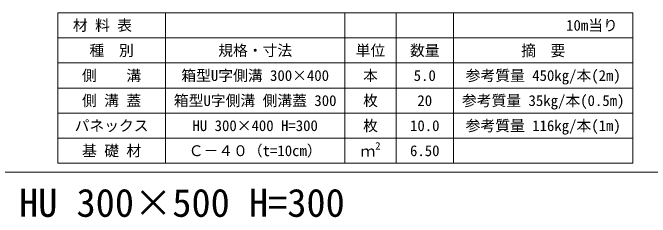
# Model space of a CAD drawing. Units: millimetres at full size; details may follow other scales. Extents: x 187207 to 255567, y 882048 to 905686.
# Drawn here: x 196126 to 198275, y 895496 to 896187 of the extents above; entities that cross this region are included whole.
import ezdxf
from ezdxf.enums import TextEntityAlignment as Align

# ---------------------------------------------------------------- set-up
doc = ezdxf.new("R2010")
doc.units = ezdxf.units.MM
doc.header["$LTSCALE"] = 20
for name, color, linetype, lineweight in [('Defpoints_3', 8, 'Continuous', 0), ('図枠', 5, 'Continuous', 13), ('寸法・材料表', 7, 'Continuous', 13)]:
    doc.layers.add(name, color=color, linetype=linetype, lineweight=lineweight)
doc.layers.add('文字', color=7, linetype='Continuous')
doc.styles.add('ＭＳ ゴシック', font='')
doc.styles.add('ＭＳ Ｐゴシック', font='')
doc.styles.get('ＭＳ ゴシック').set_extended_font_data('MS Gothic')
doc.styles.get('ＭＳ Ｐゴシック').set_extended_font_data('MS PGothic')

msp = doc.modelspace()

# ---------------------------------------------------------------- linework, layer by layer
at = {"layer": 'Defpoints_3'}
for p, q in [((196277.92, 896187.01), (198216.83, 896187.01)), ((196277.92, 896187.01), (196277.92, 896101.83)), ((196640.92, 896187.01), (196640.92, 896101.83)), ((197245.92, 896187.01), (197245.92, 896101.83)), ((197418.23, 896187.01), (197418.23, 896101.83)), ((197611.83, 896187.01), (197611.83, 896101.83)), ((198216.83, 896187.01), (198216.83, 896101.83))]:
    msp.add_line(p, q, dxfattribs=at)
at = {"layer": '図枠'}
msp.add_line((194897.37, 895648.33), (214497.37, 895648.33), dxfattribs=at)
at = {"layer": '寸法・材料表'}
for p, q in [((196277.92, 896101.83), (198216.83, 896101.83)), ((196277.92, 896101.83), (196277.92, 895678.33)), ((196640.92, 896101.83), (196640.92, 895678.33)), ((197245.92, 896101.83), (197245.92, 895678.33)), ((197418.23, 896101.83), (197418.23, 895678.33)), ((197611.83, 896101.83), (197611.83, 895678.33)), ((198216.83, 896101.83), (198216.83, 895678.33)), ((196277.92, 896017.13), (198216.83, 896017.13)), ((196277.92, 895932.43), (198216.83, 895932.43)), ((196277.92, 895847.73), (198216.83, 895847.73)), ((196277.92, 895763.03), (198216.83, 895763.03)), ((196277.92, 895678.33), (198216.83, 895678.33))]:
    msp.add_line(p, q, dxfattribs=at)

# ---------------------------------------------------------------- texts
at = {"layer": '寸法・材料表', "style": 'ＭＳ ゴシック'}
msp.add_text('\u3000材 料 表', height=36.55, dxfattribs=at).set_placement((196279.08, 896144.42), align=Align.MIDDLE_LEFT)
msp.add_text('10m当り\u3000', height=36.55, dxfattribs=at).set_placement((198215.66, 896144.42), align=Align.MIDDLE_RIGHT)
for s, p in [('種\u3000別', (196459.42, 896059.48)), ('規格・寸法', (196943.42, 896059.48)), ('単位', (197332.07, 896059.48)), ('数量', (197515.03, 896059.48)), ('側\u3000\u3000溝', (196459.42, 895974.78)), ('箱型U字側溝 300×400', (196943.42, 895974.78)), ('本', (197332.07, 895974.78)), ('5.0', (197515.03, 895974.78)), ('参考質量 450kg/本(2m)', (197914.33, 895974.78)), ('側 溝 蓋', (196459.42, 895890.08)), ('箱型U字側溝 側溝蓋 300', (196943.42, 895890.08)), ('枚', (197332.07, 895890.08)), ('参考質量 35kg/本(0.5m)', (197914.33, 895890.08)), ('20', (197515.03, 895890.08)), ('枚', (197332.07, 895805.38)), ('参考質量 116kg/本(1m)', (197914.33, 895805.38)), ('パネックス', (196459.42, 895805.38)), ('HU 300×400 H=300', (196943.42, 895805.38)), ('10.0', (197515.03, 895805.38)), ('基 礎 材', (196459.42, 895720.68)), ('Ｃ－４０（t=10cm）', (196943.42, 895720.68)), ('6.50', (197515.03, 895720.68))]:
    msp.add_text(s, height=36.55, dxfattribs=at).set_placement(p, align=Align.MIDDLE_CENTER)
at = {"layer": '寸法・材料表', "style": 'ＭＳ Ｐゴシック', "width": 0.95}
msp.add_text('摘\u3000要', height=38.1, dxfattribs=at).set_placement((197914.33, 896059.48), align=Align.MIDDLE_CENTER)
at = {"layer": '寸法・材料表', "style": 'ＭＳ ゴシック'}
for s, height, p in [('2', 25.59, (197348.28, 895716.71)), ('ｍ', 36.55, (197298.42, 895689.76))]:
    msp.add_text(s, height=height, dxfattribs=at).set_placement(p, align=Align.BOTTOM_LEFT)
at = {"layer": '文字', "style": 'ＭＳ ゴシック'}
msp.add_text('HU 300×500 H=300', height=94.94, dxfattribs=at).set_placement((196147.37, 895468.83), align=Align.BOTTOM_LEFT)

doc.saveas('drawing.dxf')
